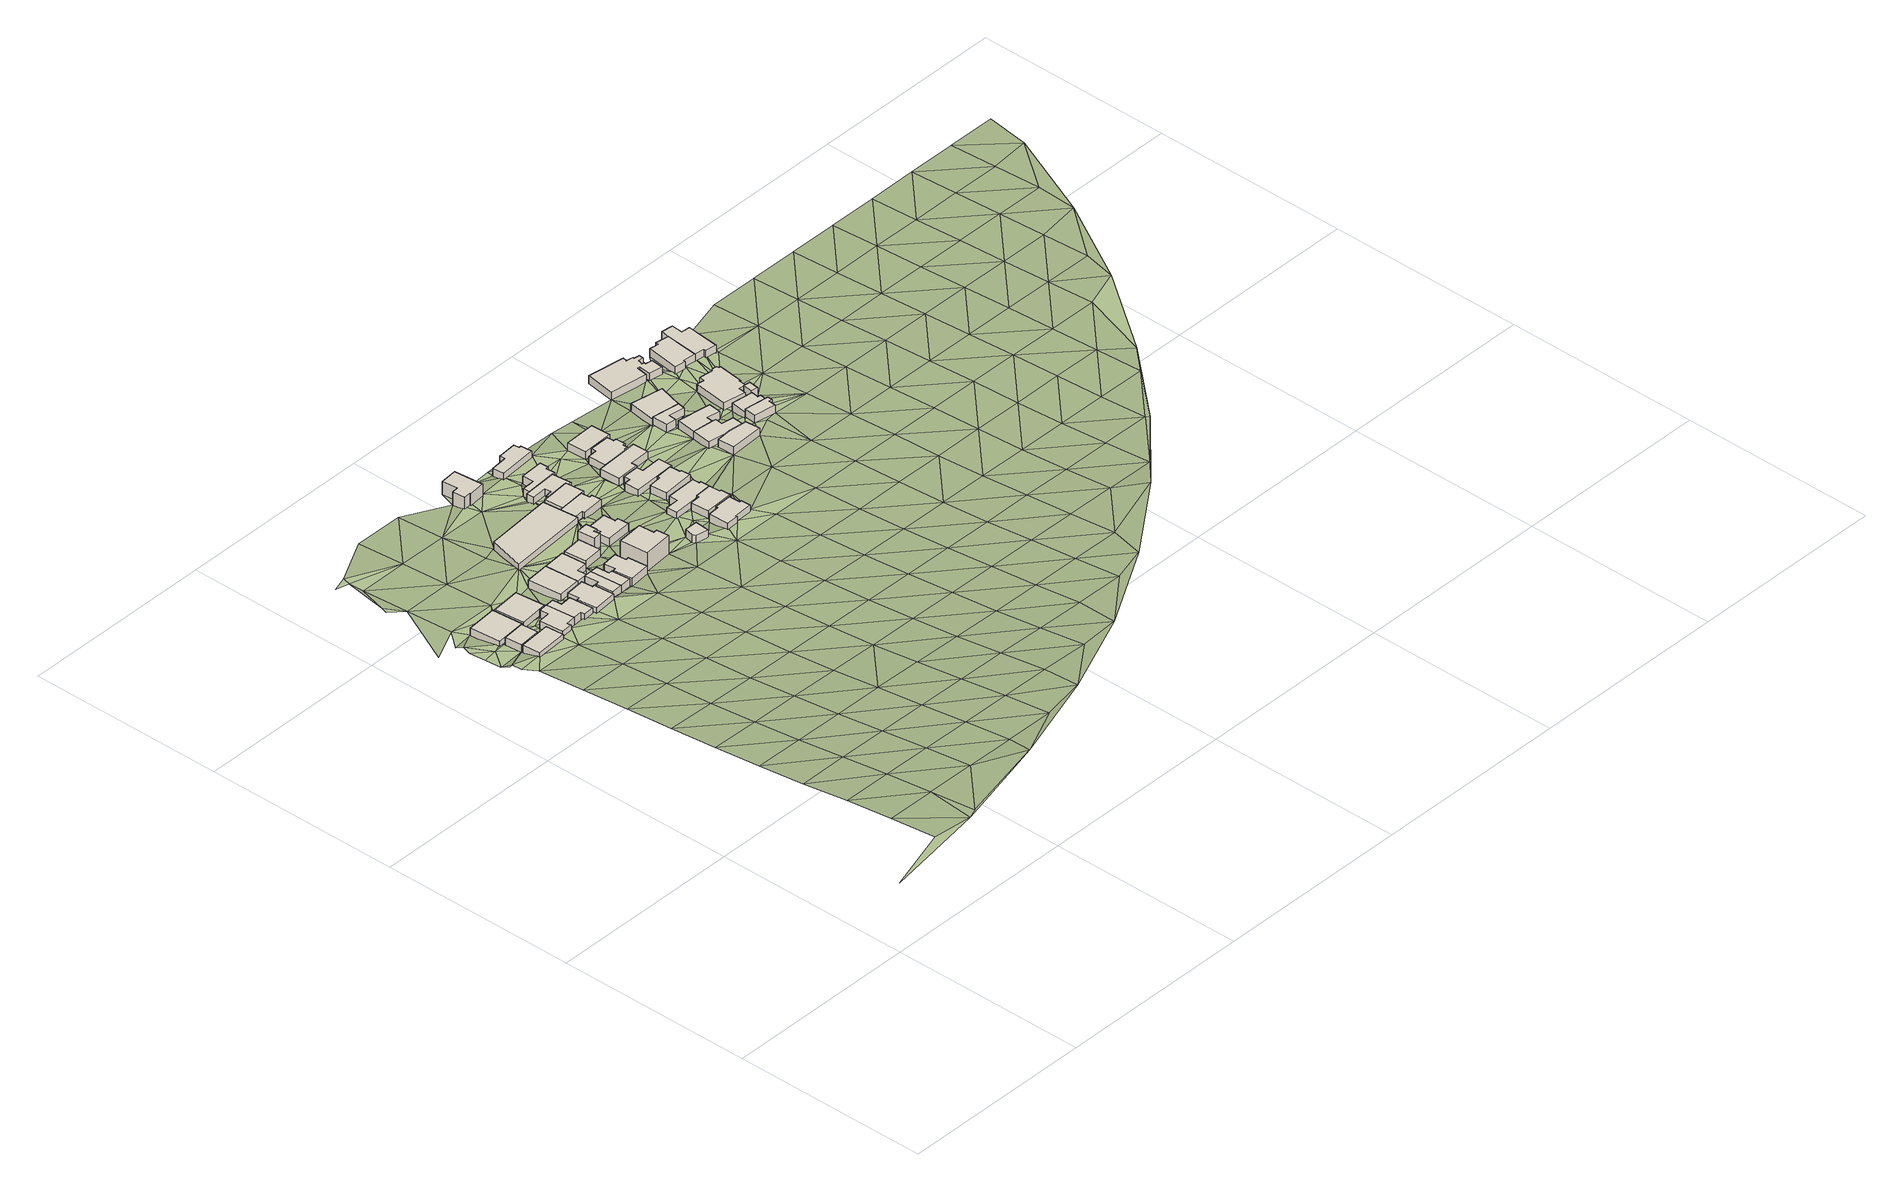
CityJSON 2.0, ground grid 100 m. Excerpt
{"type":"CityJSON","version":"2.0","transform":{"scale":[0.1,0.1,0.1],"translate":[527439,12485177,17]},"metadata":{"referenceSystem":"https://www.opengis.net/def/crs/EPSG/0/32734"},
"CityObjects":{
"building1":{"type":"Building","attributes":{"address":"1 Coventry Street Woodstock Cape Town","building":"house","building:levels":1,"building_height":4.1,"plus_code":"4FRW3C9V+MR9","ground_height":24.68,"roof_height":28.78},"geometry":[{"type":"Solid","lod":"1","boundaries":[[[[0,1,2,3]],[[1,4,5,2]],[[4,6,7,5]],[[6,0,3,7]],[[3,2,5,7]],[[6,4,1,0]]]]}]},
"building2":{"type":"Building","attributes":{"address":"3 Coventry Street Woodstock Cape Town","building":"house","building:levels":1,"building_height":4.1,"plus_code":"4FRW3C9V+JVJ","ground_height":24.68,"roof_height":28.78},"geometry":[{"type":"Solid","lod":"1","boundaries":[[[[8,9,10,11]],[[9,12,13,10]],[[12,14,15,13]],[[14,8,11,15]],[[11,10,13,15]],[[14,12,9,8]]]]}]},
"building3":{"type":"Building","attributes":{"address":"13 Salmon Street Woodstock Cape Town","building":"house","building:levels":1,"building_height":4.1,"plus_code":"4FRW3C9V+PR8","ground_height":22.81,"roof_height":26.91},"geometry":[{"type":"Solid","lod":"1","boundaries":[[[[16,17,18,19]],[[17,20,21,18]],[[20,22,23,21]],[[22,16,19,23]],[[19,18,21,23]],[[22,20,17,16]]]]}]},
"building4":{"type":"Building","attributes":{"address":"18 Warwick Street Woodstock Cape Town","building":"house","building:levels":1,"building_height":4.1,"plus_code":"4FRW3C9V+MW3","ground_height":24.68,"roof_height":28.78},"geometry":[{"type":"Solid","lod":"1","boundaries":[[[[24,25,26,27]],[[25,28,29,26]],[[28,30,31,29]],[[30,32,33,31]],[[32,34,35,33]],[[34,36,37,35]],[[36,38,39,37]],[[38,24,27,39]],[[27,26,29,31,33,35,37,39]],[[38,36,34,32,30,28,25,24]]]]}]},
"building5":{"type":"Building","attributes":{"address":"11 Salmon Street Woodstock Cape Town","building":"house","building:levels":1,"building_height":4.1,"plus_code":"4FRW3C9V+PW6","ground_height":22.81,"roof_height":26.91},"geometry":[{"type":"Solid","lod":"1","boundaries":[[[[40,41,42,43]],[[41,44,45,42]],[[44,46,47,45]],[[46,40,43,47]],[[43,42,45,47]],[[46,44,41,40]]]]}]},
"building6":{"type":"Building","attributes":{"address":"16 Warwick Street Woodstock Cape Town","building":"house","building:levels":1,"building_height":4.1,"plus_code":"4FRW3C9V+MX2","ground_height":24.51,"roof_height":28.61},"geometry":[{"type":"Solid","lod":"1","boundaries":[[[[48,49,50,51]],[[49,52,53,50]],[[52,54,55,53]],[[54,56,57,55]],[[56,58,59,57]],[[58,60,61,59]],[[60,62,63,61]],[[62,48,51,63]],[[51,50,53,55,57,59,61,63]],[[62,60,58,56,54,52,49,48]]]]}]},
"building7":{"type":"Building","attributes":{"address":"12 Warwick Street Woodstock Cape Town","building":"house","building:levels":1,"building_height":4.1,"plus_code":"4FRW3C9W+J2V","ground_height":24.51,"roof_height":28.61},"geometry":[{"type":"Solid","lod":"1","boundaries":[[[[64,65,66,67]],[[65,68,69,66]],[[68,70,71,69]],[[70,72,73,71]],[[72,74,75,73]],[[74,76,77,75]],[[76,78,79,77]],[[78,64,67,79]],[[67,66,69,71,73,75,77,79]],[[78,76,74,72,70,68,65,64]]]]}]},
"building8":{"type":"Building","attributes":{"address":"5 Salmon Street Woodstock Cape Town","building":"house","building:levels":1,"building_height":4.1,"plus_code":"4FRW3C9W+P2C","ground_height":22.71,"roof_height":26.81},"geometry":[{"type":"Solid","lod":"1","boundaries":[[[[80,81,82,83]],[[81,84,85,82]],[[84,86,87,85]],[[86,80,83,87]],[[83,82,85,87]],[[86,84,81,80]]]]}]},
"building9":{"type":"Building","attributes":{"address":"10 Warwick Street Woodstock Cape Town","building":"house","building:levels":1,"building_height":4.1,"plus_code":"4FRW3C9W+J3R","ground_height":24.4,"roof_height":28.5},"geometry":[{"type":"Solid","lod":"1","boundaries":[[[[88,89,90,91]],[[89,92,93,90]],[[92,94,95,93]],[[94,96,97,95]],[[96,98,99,97]],[[98,88,91,99]],[[91,90,93,95,97,99]],[[98,96,94,92,89,88]]]]}]},
"building10":{"type":"Building","attributes":{"address":"3 Salmon Street Woodstock Cape Town","building":"house","building:levels":1,"building_height":4.1,"plus_code":"4FRW3C9W+P3J","ground_height":22.5,"roof_height":26.6},"geometry":[{"type":"Solid","lod":"1","boundaries":[[[[100,101,102,103]],[[101,104,105,102]],[[104,106,107,105]],[[106,108,109,107]],[[108,110,111,109]],[[110,100,103,111]],[[103,102,105,107,109,111]],[[110,108,106,104,101,100]]]]}]},
"building11":{"type":"Building","attributes":{"address":"8 Warwick Street Woodstock Cape Town","building":"house","building:levels":1,"building_height":4.1,"plus_code":"4FRW3C9W+M34","ground_height":24.4,"roof_height":28.5},"geometry":[{"type":"Solid","lod":"1","boundaries":[[[[88,98,99,91]],[[98,112,113,99]],[[112,114,115,113]],[[114,116,117,115]],[[116,118,119,117]],[[118,88,91,119]],[[91,99,113,115,117,119]],[[118,116,114,112,98,88]]]]}]},
"building12":{"type":"Building","attributes":{"address":"4 Warwick Street Woodstock Cape Town","building":"house","building:levels":1,"building_height":4.1,"plus_code":"4FRW3C9W+J4V","ground_height":24.4,"roof_height":28.5},"geometry":[{"type":"Solid","lod":"1","boundaries":[[[[120,121,122,123]],[[121,124,125,122]],[[124,126,127,125]],[[126,128,129,127]],[[128,130,131,129]],[[130,132,133,131]],[[132,134,135,133]],[[134,120,123,135]],[[123,122,125,127,129,131,133,135]],[[134,132,130,128,126,124,121,120]]]]}]},
"building13":{"type":"Building","attributes":{"address":"1B Salmon Street Woodstock Cape Town","building":"house","building:levels":1,"building_height":4.1,"plus_code":"4FRW3C9W+P4V","ground_height":22.5,"roof_height":26.6},"geometry":[{"type":"Solid","lod":"1","boundaries":[[[[136,137,138,139]],[[137,140,141,138]],[[140,142,143,141]],[[142,136,139,143]],[[139,138,141,143]],[[142,140,137,136]]]]}]},
"building14":{"type":"Building","attributes":{"building":"yes","building:levels":1,"building_height":4.1,"plus_code":"4FRW3C9W+R4C","ground_height":20.56,"roof_height":24.66},"geometry":[{"type":"Solid","lod":"1","boundaries":[[[[144,145,146,147]],[[145,148,149,146]],[[148,150,151,149]],[[150,152,153,151]],[[152,154,155,153]],[[154,144,147,155]],[[147,146,149,151,153,155]],[[154,152,150,148,145,144]]]]}]},
"building15":{"type":"Building","attributes":{"building":"yes","building:levels":2,"building_height":6.9,"plus_code":"4FRW3C9W+Q52","ground_height":22.42,"roof_height":29.32},"geometry":[{"type":"Solid","lod":"1","boundaries":[[[[156,157,158,159]],[[157,160,161,158]],[[160,162,163,161]],[[162,164,165,163]],[[164,166,167,165]],[[166,156,159,167]],[[159,158,161,163,165,167]],[[166,164,162,160,157,156]]]]}]},
"building16":{"type":"Building","attributes":{"building":"yes","building:levels":3,"building_height":9.7,"plus_code":"4FRW3C9W+M5G","ground_height":24.31,"roof_height":34.01},"geometry":[{"type":"Solid","lod":"1","boundaries":[[[[168,169,170,171]],[[169,172,173,170]],[[172,174,175,173]],[[174,176,177,175]],[[176,178,179,177]],[[178,168,171,179]],[[171,170,173,175,177,179]],[[178,176,174,172,169,168]]]]}]},
"building17":{"type":"Building","attributes":{"address":"22 Queens Road Woodstock Cape Town","building":"house","building:levels":1,"building_height":4.1,"plus_code":"4FRW3C9W+Q62","ground_height":22.42,"roof_height":26.52},"geometry":[{"type":"Solid","lod":"1","boundaries":[[[[180,181,182,183]],[[181,184,185,182]],[[184,186,187,185]],[[186,188,189,187]],[[188,190,191,189]],[[190,192,193,191]],[[192,194,195,193]],[[194,180,183,195]],[[183,182,185,187,189,191,193,195]],[[194,192,190,188,186,184,181,180]]]]}]},
"building18":{"type":"Building","attributes":{"building":"kindergarten","building:levels":2,"building_height":6.9,"plus_code":"4FRW3CCW+244","ground_height":17.19,"roof_height":24.09},"geometry":[{"type":"Solid","lod":"1","boundaries":[[[[196,197,198,199]],[[197,200,201,198]],[[200,202,203,201]],[[202,204,205,203]],[[204,206,207,205]],[[206,208,209,207]],[[208,210,211,209]],[[210,196,199,211]],[[199,198,201,203,205,207,209,211]],[[210,208,206,204,202,200,197,196]]]]}]},
"building19":{"type":"Building","attributes":{"address":"20 Queens Road Woodstock Cape Town","building":"house","building:levels":1,"building_height":4.1,"plus_code":"4FRW3C9W+R68","ground_height":20.56,"roof_height":24.66},"geometry":[{"type":"Solid","lod":"1","boundaries":[[[[212,213,214,215]],[[213,145,146,214]],[[145,144,147,146]],[[144,216,217,147]],[[216,218,219,217]],[[218,220,221,219]],[[220,222,223,221]],[[222,224,225,223]],[[224,212,215,225]],[[215,214,146,147,217,219,221,223,225]],[[224,222,220,218,216,144,145,213,212]]]]}]},
"building20":{"type":"Building","attributes":{"building":"yes","building:levels":1,"building_height":4.1,"plus_code":"4FRW3C9W+J7X","ground_height":24.24,"roof_height":28.34},"geometry":[{"type":"Solid","lod":"1","boundaries":[[[[226,227,228,229]],[[227,230,231,228]],[[230,232,233,231]],[[232,234,235,233]],[[234,226,229,235]],[[229,228,231,233,235]],[[234,232,230,227,226]]]]}]},
"building21":{"type":"Building","attributes":{"address":"18 Queens Road Woodstock Cape Town","building":"house","building:levels":1,"building_height":4.1,"plus_code":"4FRW3C9W+V64","ground_height":20.56,"roof_height":24.66},"geometry":[{"type":"Solid","lod":"1","boundaries":[[[[236,237,238,239]],[[237,240,241,238]],[[240,213,214,241]],[[213,212,215,214]],[[212,242,243,215]],[[242,236,239,243]],[[239,238,241,214,215,243]],[[242,212,213,240,237,236]]]]}]},
"building22":{"type":"Building","attributes":{"address":"16 Queens Road Woodstock Cape Town","building":"house","building:levels":1,"building_height":4.1,"plus_code":"4FRW3C9W+V6Q","ground_height":18.84,"roof_height":22.94},"geometry":[{"type":"Solid","lod":"1","boundaries":[[[[244,245,246,247]],[[245,248,249,246]],[[248,250,251,249]],[[250,252,253,251]],[[252,254,255,253]],[[254,256,257,255]],[[256,258,259,257]],[[258,260,261,259]],[[260,262,263,261]],[[262,244,247,263]],[[247,246,249,251,253,255,257,259,261,263]],[[262,260,258,256,254,252,250,248,245,244]]]]}]},
"building23":{"type":"Building","attributes":{"address":"14 Queens Road Woodstock Cape Town","building":"house","building:levels":1,"building_height":4.1,"plus_code":"4FRW3C9W+W7C","ground_height":18.77,"roof_height":22.87},"geometry":[{"type":"Solid","lod":"1","boundaries":[[[[264,265,266,267]],[[265,268,269,266]],[[268,270,271,269]],[[270,272,273,271]],[[272,274,275,273]],[[274,276,277,275]],[[276,278,279,277]],[[278,280,281,279]],[[280,264,267,281]],[[267,266,269,271,273,275,277,279,281]],[[280,278,276,274,272,270,268,265,264]]]]}]},
"building24":{"type":"Building","attributes":{"address":"32 Walmer Road Woodstock Cape Town","building":"house","building:levels":1,"building_height":4.1,"plus_code":"4FRW3C9W+J9G","ground_height":24.24,"roof_height":28.34},"geometry":[{"type":"Solid","lod":"1","boundaries":[[[[282,283,284,285]],[[283,286,287,284]],[[286,288,289,287]],[[288,290,291,289]],[[290,292,293,291]],[[292,294,295,293]],[[294,296,297,295]],[[296,298,299,297]],[[298,300,301,299]],[[300,282,285,301]],[[285,284,287,289,291,293,295,297,299,301]],[[300,298,296,294,292,290,288,286,283,282]]]]}]},
"building25":{"type":"Building","attributes":{"building":"kindergarten","building:levels":1,"building_height":4.1,"plus_code":"4FRW3C9W+X7M","ground_height":17.11,"roof_height":21.21},"geometry":[{"type":"Solid","lod":"1","boundaries":[[[[302,303,304,305]],[[303,306,307,304]],[[306,308,309,307]],[[308,310,311,309]],[[310,312,313,311]],[[312,314,315,313]],[[314,316,317,315]],[[316,318,319,317]],[[318,302,305,319]],[[305,304,307,309,311,313,315,317,319]],[[318,316,314,312,310,308,306,303,302]]]]}]},
"building26":{"type":"Building","attributes":{"address":"28 Walmer Road Woodstock Cape Town","building":"house","building:levels":1,"building_height":4.1,"plus_code":"4FRW3C9W+P93","ground_height":22.31,"roof_height":26.41},"geometry":[{"type":"Solid","lod":"1","boundaries":[[[[320,321,322,323]],[[321,324,325,322]],[[324,326,327,325]],[[326,328,329,327]],[[328,330,331,329]],[[330,332,333,331]],[[332,334,335,333]],[[334,336,337,335]],[[336,338,339,337]],[[338,320,323,339]],[[323,322,325,327,329,331,333,335,337,339]],[[338,336,334,332,330,328,326,324,321,320]]]]}]},
"building27":{"type":"Building","attributes":{"address":"30 Walmer Road Woodstock Cape Town","building":"house","building:levels":1,"building_height":4.1,"plus_code":"4FRW3C9W+M98","ground_height":24.24,"roof_height":28.34},"geometry":[{"type":"Solid","lod":"1","boundaries":[[[[340,341,342,343]],[[341,344,345,342]],[[344,346,347,345]],[[346,348,349,347]],[[348,350,351,349]],[[350,352,353,351]],[[352,354,355,353]],[[354,340,343,355]],[[343,342,345,347,349,351,353,355]],[[354,352,350,348,346,344,341,340]]]]}]},
"building28":{"type":"Building","attributes":{"address":"26 Walmer Road Woodstock Cape Town","building":"house","building:levels":1,"building_height":4.1,"plus_code":"4FRW3C9W+P9W","ground_height":22.31,"roof_height":26.41},"geometry":[{"type":"Solid","lod":"1","boundaries":[[[[356,357,358,359]],[[357,360,361,358]],[[360,362,363,361]],[[362,364,365,363]],[[364,366,367,365]],[[366,368,369,367]],[[368,370,371,369]],[[370,356,359,371]],[[359,358,361,363,365,367,369,371]],[[370,368,366,364,362,360,357,356]]]]}]},
"building29":{"type":"Building","attributes":{"address":"24 Walmer Road Woodstock Cape Town","building":"house","building:levels":1,"building_height":4.1,"plus_code":"4FRW3C9W+Q9W","ground_height":20.39,"roof_height":24.49},"geometry":[{"type":"Solid","lod":"1","boundaries":[[[[372,373,374,375]],[[373,376,377,374]],[[376,378,379,377]],[[378,380,381,379]],[[380,382,383,381]],[[382,384,385,383]],[[384,386,387,385]],[[386,372,375,387]],[[375,374,377,379,381,383,385,387]],[[386,384,382,380,378,376,373,372]]]]}]},
"building30":{"type":"Building","attributes":{"address":"22 Walmer Road Woodstock Cape Town","building":"house","building:levels":1,"building_height":4.1,"plus_code":"4FRW3C9W+R9W","ground_height":20.39,"roof_height":24.49},"geometry":[{"type":"Solid","lod":"1","boundaries":[[[[388,389,390,391]],[[389,392,393,390]],[[392,394,395,393]],[[394,396,397,395]],[[396,398,399,397]],[[398,388,391,399]],[[391,390,393,395,397,399]],[[398,396,394,392,389,388]]]]}]},
"building31":{"type":"Building","attributes":{"address":"20 Walmer Road Woodstock Cape Town","building":"house","building:levels":1,"building_height":4.1,"plus_code":"4FRW3C9W+V9Q","ground_height":18.77,"roof_height":22.87},"geometry":[{"type":"Solid","lod":"1","boundaries":[[[[400,401,402,403]],[[401,404,405,402]],[[404,406,407,405]],[[406,408,409,407]],[[408,410,411,409]],[[410,412,413,411]],[[412,414,415,413]],[[414,416,417,415]],[[416,418,419,417]],[[418,420,421,419]],[[420,422,423,421]],[[422,400,403,423]],[[403,402,405,407,409,411,413,415,417,419,421,423]],[[422,420,418,416,414,412,410,408,406,404,401,400]]]]}]},
"building32":{"type":"Building","attributes":{"address":"18 Walmer Road Woodstock Cape Town","building":"house","building:levels":1,"building_height":4.1,"plus_code":"4FRW3C9W+W9H","ground_height":18.77,"roof_height":22.87},"geometry":[{"type":"Solid","lod":"1","boundaries":[[[[424,425,426,427]],[[425,428,429,426]],[[428,430,431,429]],[[430,424,427,431]],[[427,426,429,431]],[[430,428,425,424]]]]}]},
"building33":{"type":"Building","attributes":{"address":"Walmer Road Woodstock 7915 Cape Town","building":"house","building:levels":1,"building_height":4.1,"plus_code":"4FRW3C9W+PHV","ground_height":22.31,"roof_height":26.41},"geometry":[{"type":"Solid","lod":"1","boundaries":[[[[432,433,434,435]],[[433,436,437,434]],[[436,438,439,437]],[[438,440,441,439]],[[440,432,435,441]],[[435,434,437,439,441]],[[440,438,436,433,432]]]]}]},
"building34":{"type":"Building","attributes":{"address":"19 Walmer Road Woodstock 7915 Cape Town","building":"semidetached_house","building:levels":1,"building_height":4.1,"plus_code":"4FRW3C9W+QHM","ground_height":20.43,"roof_height":24.53},"geometry":[{"type":"Solid","lod":"1","boundaries":[[[[442,443,444,445]],[[443,446,447,444]],[[446,448,449,447]],[[448,450,451,449]],[[450,452,453,451]],[[452,454,455,453]],[[454,442,445,455]],[[445,444,447,449,451,453,455]],[[454,452,450,448,446,443,442]]]]}]},
"building35":{"type":"Building","attributes":{"address":"15 Walmer Road Woodstock 7915 Cape Town","building":"garage","building:levels":1,"building_height":4.1,"plus_code":"4FRW3C9W+VGH","ground_height":20.43,"roof_height":24.53},"geometry":[{"type":"Solid","lod":"1","boundaries":[[[[456,457,458,459]],[[457,460,461,458]],[[460,462,463,461]],[[462,464,465,463]],[[464,466,467,465]],[[466,456,459,467]],[[459,458,461,463,465,467]],[[466,464,462,460,457,456]]]]}]},
"building36":{"type":"Building","attributes":{"address":"17 Walmer Road Woodstock 7915 Cape Town","building":"semidetached_house","building:levels":1,"building_height":4.1,"plus_code":"4FRW3C9W+RHF","ground_height":20.43,"roof_height":24.53},"geometry":[{"type":"Solid","lod":"1","boundaries":[[[[442,454,455,445]],[[454,468,469,455]],[[468,470,471,469]],[[470,472,473,471]],[[472,474,475,473]],[[474,442,445,475]],[[445,455,469,471,473,475]],[[474,472,470,468,454,442]]]]}]},
"building37":{"type":"Building","attributes":{"address":"15 Walmer Road Woodstock 7915 Cape Town","building":"yes","building:levels":1,"building_height":4.1,"plus_code":"4FRW3C9W+WH2","ground_height":18.93,"roof_height":23.03},"geometry":[{"type":"Solid","lod":"1","boundaries":[[[[476,477,478,479]],[[477,480,481,478]],[[480,482,483,481]],[[482,484,485,483]],[[484,476,479,485]],[[479,478,481,483,485]],[[484,482,480,477,476]]]]}]},
"building38":{"type":"Building","attributes":{"address":"2 Tech Road Woodstock 7915 Cape Town","building":"semidetached_house","building:levels":1,"building_height":4.1,"plus_code":"4FRW3C9W+QMC","ground_height":22.35,"roof_height":26.45},"geometry":[{"type":"Solid","lod":"1","boundaries":[[[[486,487,488,489]],[[487,490,491,488]],[[490,492,493,491]],[[492,494,495,493]],[[494,496,497,495]],[[496,486,489,497]],[[489,488,491,493,495,497]],[[496,494,492,490,487,486]]]]}]},
"building39":{"type":"Building","attributes":{"address":"13 Walmer Road 7915 Woodstock, Cape Town","building":"semidetached_house","building:levels":1,"building_height":4.1,"plus_code":"4FRW3C9W+XHW","ground_height":17.46,"roof_height":21.56},"geometry":[{"type":"Solid","lod":"1","boundaries":[[[[498,499,500,501]],[[499,502,503,500]],[[502,504,505,503]],[[504,506,507,505]],[[506,508,509,507]],[[508,510,511,509]],[[510,512,513,511]],[[512,514,515,513]],[[514,516,517,515]],[[516,518,519,517]],[[518,520,521,519]],[[520,522,523,521]],[[522,524,525,523]],[[524,526,527,525]],[[526,528,529,527]],[[528,530,531,529]],[[530,532,533,531]],[[532,498,501,533]],[[501,500,503,505,507,509,511,513,515,517,519,521,523,525,527,529,531,533]],[[532,530,528,526,524,522,520,518,516,514,512,510,508,506,504,502,499,498]]]]}]},
"building40":{"type":"Building","attributes":{"address":"4 Tech Road Woodstock 7915 Cape Town","building":"semidetached_house","building:levels":1,"building_height":4.1,"plus_code":"4FRW3C9W+RM2","ground_height":20.45,"roof_height":24.55},"geometry":[{"type":"Solid","lod":"1","boundaries":[[[[534,535,536,537]],[[535,538,539,536]],[[538,540,541,539]],[[540,542,543,541]],[[542,544,545,543]],[[544,534,537,545]],[[537,536,539,541,543,545]],[[544,542,540,538,535,534]]]]}]},
"building41":{"type":"Building","attributes":{"address":"4 Barton Street Woodstock 7915 Cape Town","building":"house","building:levels":1,"building_height":4.1,"plus_code":"4FRW3C9W+VM8","ground_height":18.93,"roof_height":23.03},"geometry":[{"type":"Solid","lod":"1","boundaries":[[[[546,547,548,549]],[[547,550,551,548]],[[550,552,553,551]],[[552,554,555,553]],[[554,556,557,555]],[[556,558,559,557]],[[558,560,561,559]],[[560,562,563,561]],[[562,564,565,563]],[[564,566,567,565]],[[566,568,569,567]],[[568,570,571,569]],[[570,572,573,571]],[[572,546,549,573]],[[549,548,551,553,555,557,559,561,563,565,567,569,571,573]],[[572,570,568,566,564,562,560,558,556,554,552,550,547,546]]]]}]},
"building42":{"type":"Building","attributes":{"address":"Barton Street Woodstock 7915 Cape Town","building":"shed","building:levels":1,"building_height":4.1,"plus_code":"4FRW3C9W+RM9","ground_height":20.43,"roof_height":24.53},"geometry":[{"type":"Solid","lod":"1","boundaries":[[[[574,575,576,577]],[[575,578,579,576]],[[578,580,581,579]],[[580,574,577,581]],[[577,576,579,581]],[[580,578,575,574]]]]}]},
"building43":{"type":"Building","attributes":{"address":"Barton Street 7915 Cape Town","building":"house","building:levels":1,"building_height":4.1,"plus_code":"4FRW3C9W+XMH","ground_height":17.47,"roof_height":21.57},"geometry":[{"type":"Solid","lod":"1","boundaries":[[[[582,583,584,585]],[[583,586,587,584]],[[586,588,589,587]],[[588,590,591,589]],[[590,592,593,591]],[[592,594,595,593]],[[594,596,597,595]],[[596,582,585,597]],[[585,584,587,589,591,593,595,597]],[[596,594,592,590,588,586,583,582]]]]}]},
"building44":{"type":"Building","attributes":{"address":"3 Barton Street 7915 Cape Town","building":"semidetached_house","building:levels":1,"building_height":4.1,"plus_code":"4FRW3C9W+XPH","ground_height":17.47,"roof_height":21.57},"geometry":[{"type":"Solid","lod":"1","boundaries":[[[[582,596,597,585]],[[596,598,599,597]],[[598,600,601,599]],[[600,602,603,601]],[[602,604,605,603]],[[604,606,607,605]],[[606,608,609,607]],[[608,610,611,609]],[[610,582,585,611]],[[585,597,599,601,603,605,607,609,611]],[[610,608,606,604,602,600,598,596,582]]]]}]},
"terrain1":{"type":"TINRelief","geometry":[{"type":"CompositeSurface","lod":"1","boundaries":[[[612,613,614]],[[615,612,614]],[[616,615,617]],[[617,615,614]],[[614,618,617]],[[616,619,620]],[[616,617,619]],[[621,620,622]],[[620,619,622]],[[617,618,623]],[[614,624,618]],[[621,625,626]],[[619,617,623]],[[621,622,625]],[[627,626,628]],[[619,629,622]],[[628,626,625]],[[624,623,618]],[[629,619,623]],[[630,627,631]],[[625,622,632]],[[631,627,628]],[[622,629,632]],[[630,633,634]],[[635,636,637]],[[628,625,638]],[[630,631,633]],[[623,639,629]],[[638,625,632]],[[640,635,641]],[[637,642,643]],[[643,642,644]],[[641,645,640]],[[635,637,646]],[[644,634,647]],[[624,639,623]],[[645,641,648]],[[631,628,649]],[[646,641,635]],[[634,633,647]],[[650,637,643]],[[646,637,650]],[[648,641,651]],[[632,629,652]],[[653,648,654]],[[638,649,628]],[[655,656,657]],[[654,648,651]],[[641,646,658]],[[651,641,658]],[[639,652,629]],[[659,643,644]],[[657,653,654]],[[633,631,660]],[[659,644,647]],[[638,632,661]],[[646,650,4]],[[649,660,631]],[[651,658,6]],[[652,661,632]],[[662,663,655]],[[664,647,633]],[[665,643,659]],[[639,624,666]],[[22,657,654]],[[12,4,650]],[[6,667,651]],[[668,649,638]],[[655,669,662]],[[660,664,633]],[[655,657,670]],[[652,639,666]],[[638,661,668]],[[6,4,32]],[[669,671,662]],[[672,659,647]],[[667,6,673]],[[4,12,32]],[[665,674,12]],[[665,659,675]],[[657,22,670]],[[6,676,673]],[[674,32,12]],[[6,32,676]],[[674,665,675]],[[44,667,673]],[[677,660,649]],[[678,671,679]],[[44,22,667]],[[664,672,647]],[[669,655,680]],[[661,652,681]],[[676,28,673]],[[32,30,676]],[[668,677,649]],[[22,44,670]],[[676,30,28]],[[659,682,675]],[[680,655,670]],[[681,652,666]],[[24,683,675]],[[624,684,666]],[[685,673,28]],[[660,686,664]],[[671,669,687]],[[672,682,659]],[[24,675,688]],[[670,44,41]],[[671,687,679]],[[668,661,689]],[[677,686,660]],[[685,28,25]],[[675,682,688]],[[24,688,52]],[[687,669,680]],[[681,689,661]],[[685,25,62]],[[690,672,664]],[[682,691,688]],[[688,691,692]],[[686,690,664]],[[58,62,60]],[[685,62,693]],[[666,684,681]],[[679,687,694]],[[677,668,695]],[[80,41,685]],[[689,696,668]],[[68,692,691]],[[693,62,58]],[[692,68,58]],[[680,670,697]],[[41,697,670]],[[80,685,693]],[[698,682,672]],[[58,68,65]],[[64,58,65]],[[64,693,58]],[[699,691,682]],[[686,677,695]],[[690,698,672]],[[668,696,695]],[[689,681,700]],[[693,64,78]],[[80,697,41]],[[687,680,701]],[[681,684,700]],[[699,682,702]],[[78,703,693]],[[704,690,686]],[[697,705,680]],[[698,702,682]],[[80,706,697]],[[74,699,707]],[[80,86,706]],[[74,78,76]],[[696,689,708]],[[709,74,707]],[[78,74,709]],[[699,98,707]],[[680,705,701]],[[686,695,704]],[[78,709,710]],[[711,703,78]],[[694,687,712]],[[710,711,78]],[[697,706,713]],[[708,689,700]],[[713,706,86]],[[699,702,98]],[[86,703,713]],[[711,714,703]],[[715,698,690]],[[88,714,711]],[[696,716,695]],[[712,687,701]],[[704,715,690]],[[705,697,717]],[[134,98,702]],[[98,134,112]],[[713,110,697]],[[118,714,88]],[[718,719,714]],[[716,696,708]],[[717,701,705]],[[718,714,118]],[[112,134,132]],[[116,114,118]],[[684,720,700]],[[132,114,112]],[[721,702,698]],[[136,697,110]],[[130,114,132]],[[128,118,114]],[[128,718,118]],[[134,702,120]],[[128,114,130]],[[722,704,695]],[[715,721,698]],[[136,723,697]],[[718,128,137]],[[110,718,137]],[[720,708,700]],[[110,137,136]],[[722,695,716]],[[128,126,137]],[[120,702,724]],[[725,715,704]],[[717,726,701]],[[137,126,140]],[[721,724,702]],[[121,120,727]],[[126,124,121]],[[723,136,142]],[[716,708,728]],[[723,729,697]],[[712,701,200]],[[121,730,126]],[[727,730,121]],[[722,725,704]],[[730,140,126]],[[724,727,120]],[[720,684,731]],[[720,728,708]],[[723,142,156]],[[142,140,157]],[[732,721,715]],[[194,140,730]],[[140,160,157]],[[157,156,142]],[[726,733,701]],[[200,701,733]],[[160,140,194]],[[734,722,716]],[[727,724,168]],[[725,732,715]],[[723,156,729]],[[717,148,726]],[[730,174,194]],[[160,164,162]],[[194,192,160]],[[734,716,728]],[[192,164,160]],[[164,192,188]],[[164,188,166]],[[166,729,156]],[[192,190,188]],[[735,725,722]],[[724,721,736]],[[737,733,726]],[[738,174,172]],[[169,738,172]],[[732,739,721]],[[188,729,166]],[[737,740,733]],[[728,720,731]],[[232,168,724]],[[180,194,174]],[[735,722,734]],[[197,196,200]],[[174,738,180]],[[741,737,726]],[[169,168,227]],[[738,169,227]],[[186,729,188]],[[721,739,736]],[[732,725,742]],[[148,743,726]],[[744,144,729]],[[168,232,230]],[[736,232,724]],[[227,168,230]],[[743,248,726]],[[726,745,741]],[[744,729,186]],[[145,213,148]],[[216,144,744]],[[734,728,746]],[[181,186,184]],[[745,726,248]],[[213,240,148]],[[742,725,735]],[[743,148,240]],[[728,731,746]],[[747,180,738]],[[738,227,747]],[[748,743,240]],[[181,220,186]],[[744,186,220]],[[210,741,749]],[[750,739,732]],[[748,240,237]],[[180,751,181]],[[248,245,745]],[[232,736,752]],[[753,743,748]],[[734,754,735]],[[741,745,755]],[[750,732,742]],[[756,749,741]],[[753,748,757]],[[741,755,756]],[[227,226,758]],[[754,734,746]],[[180,747,751]],[[752,736,759]],[[760,755,745]],[[758,747,227]],[[739,761,736]],[[762,220,181]],[[294,226,752]],[[222,212,224]],[[310,749,756]],[[222,242,212]],[[181,751,762]],[[759,294,752]],[[755,760,763]],[[764,749,310]],[[742,735,765]],[[755,763,756]],[[294,758,226]],[[761,739,750]],[[759,736,766]],[[767,236,242]],[[222,220,372]],[[765,735,754]],[[747,758,352]],[[354,758,294]],[[746,731,768]],[[274,756,763]],[[352,758,354]],[[242,222,769]],[[308,764,310]],[[770,220,762]],[[294,292,354]],[[771,766,736]],[[244,767,772]],[[769,767,242]],[[770,372,220]],[[762,751,328]],[[750,742,773]],[[774,328,751]],[[747,352,348]],[[736,761,771]],[[290,354,292]],[[764,308,306]],[[222,372,389]],[[747,348,775]],[[754,746,768]],[[776,772,272]],[[222,389,769]],[[762,328,370]],[[765,773,742]],[[388,772,767]],[[777,766,778]],[[756,274,779]],[[770,762,368]],[[352,350,348]],[[762,370,368]],[[340,354,290]],[[767,769,388]],[[766,771,778]],[[780,272,772]],[[750,781,761]],[[384,389,372]],[[364,770,368]],[[384,372,386]],[[274,272,780]],[[328,782,370]],[[288,340,290]],[[388,769,389]],[[346,775,348]],[[783,775,346]],[[784,765,754]],[[772,388,400]],[[750,773,781]],[[288,286,283]],[[366,364,368]],[[768,731,785]],[[274,780,779]],[[288,283,340]],[[400,780,772]],[[786,389,384]],[[346,787,783]],[[784,754,768]],[[283,778,788]],[[789,790,791]],[[346,344,341]],[[788,340,283]],[[770,364,792]],[[370,782,793]],[[771,761,794]],[[400,388,795]],[[346,341,787]],[[788,341,340]],[[384,382,786]],[[341,788,787]],[[796,773,765]],[[779,780,424]],[[781,794,761]],[[797,782,798]],[[786,382,380]],[[400,425,780]],[[778,771,799]],[[797,793,782]],[[800,795,388]],[[424,780,425]],[[801,790,779]],[[796,765,784]],[[792,364,802]],[[425,400,422]],[[786,380,803]],[[804,793,797]],[[802,805,806]],[[422,420,425]],[[793,804,806]],[[394,786,807]],[[424,801,779]],[[802,806,792]],[[808,788,778]],[[781,773,809]],[[792,806,804]],[[784,768,785]],[[794,799,771]],[[807,786,803]],[[800,810,795]],[[420,811,425]],[[797,787,433]],[[787,788,433]],[[809,773,796]],[[808,778,799]],[[812,810,813]],[[797,433,804]],[[813,810,800]],[[811,420,814]],[[424,815,801]],[[816,794,781]],[[800,807,817]],[[818,813,819]],[[819,813,800]],[[800,817,819]],[[804,820,792]],[[803,792,820]],[[821,814,822]],[[796,784,823]],[[821,811,814]],[[816,781,809]],[[785,823,784]],[[808,433,788]],[[807,803,442]],[[442,817,807]],[[811,824,815]],[[801,815,825]],[[799,794,826]],[[433,820,804]],[[817,456,819]],[[821,819,456]],[[815,824,825]],[[811,821,456]],[[827,809,796]],[[442,803,820]],[[826,794,816]],[[811,456,824]],[[796,823,827]],[[817,442,457]],[[457,456,817]],[[799,828,808]],[[433,432,820]],[[816,809,829]],[[799,826,828]],[[825,824,499]],[[820,432,440]],[[830,433,808]],[[484,824,456]],[[829,809,827]],[[457,442,474]],[[474,460,457]],[[499,824,484]],[[440,831,820]],[[832,823,785]],[[833,808,828]],[[830,808,833]],[[826,816,834]],[[464,460,474]],[[464,462,460]],[[829,835,816]],[[827,823,836]],[[440,837,831]],[[454,452,468]],[[484,838,499]],[[826,834,828]],[[464,474,472]],[[452,839,840]],[[816,835,834]],[[452,470,468]],[[836,829,827]],[[464,841,466]],[[837,830,490]],[[482,838,484]],[[452,840,470]],[[831,837,490]],[[841,464,472]],[[842,830,833]],[[831,487,840]],[[842,490,830]],[[487,831,490]],[[843,833,828]],[[499,838,844]],[[544,470,840]],[[832,836,823]],[[544,840,487]],[[470,845,472]],[[835,829,846]],[[843,828,834]],[[544,845,470]],[[844,838,482]],[[833,492,842]],[[550,841,472]],[[842,492,490]],[[482,841,550]],[[846,829,836]],[[845,550,472]],[[833,847,492]],[[845,544,848]],[[844,482,849]],[[847,833,843]],[[492,496,494]],[[849,482,850]],[[835,851,834]],[[550,850,482]],[[846,852,835]],[[544,542,848]],[[506,844,849]],[[844,506,504]],[[853,854,542]],[[547,546,550]],[[850,550,546]],[[575,848,542]],[[843,834,851]],[[850,855,849]],[[856,496,492]],[[578,542,854]],[[835,852,851]],[[574,848,575]],[[542,578,575]],[[857,848,574]],[[856,486,496]],[[518,516,520]],[[858,846,836]],[[858,836,832]],[[856,854,486]],[[856,492,847]],[[857,574,859]],[[850,860,855]],[[512,516,514]],[[520,516,522]],[[859,574,580]],[[522,516,512]],[[861,850,546]],[[860,512,855]],[[856,578,854]],[[862,859,580]],[[861,860,850]],[[859,862,863]],[[546,572,570]],[[861,546,570]],[[864,847,843]],[[860,588,512]],[[865,580,578]],[[846,866,852]],[[865,862,580]],[[843,851,864]],[[578,856,865]],[[564,568,566]],[[861,570,867]],[[867,570,568]],[[865,564,862]],[[846,858,866]],[[861,867,868]],[[564,869,568]],[[869,867,568]],[[870,856,847]],[[847,864,871]],[[872,564,865]],[[851,852,873]],[[872,869,564]],[[867,869,874]],[[852,866,875]],[[832,876,858]],[[856,870,865]],[[847,871,870]],[[869,872,877]],[[852,875,873]],[[864,851,878]],[[858,879,866]],[[871,864,878]],[[872,865,880]],[[878,851,873]],[[865,870,881]],[[866,879,875]],[[877,872,880]],[[880,604,877]],[[865,881,880]],[[876,879,858]],[[870,871,882]],[[878,883,871]],[[873,875,884]],[[875,879,885]],[[882,881,870]],[[871,883,882]],[[886,604,880]],[[875,885,884]],[[887,878,873]],[[878,887,883]],[[888,880,881]],[[887,873,884]],[[881,882,889]],[[879,876,890]],[[885,879,890]],[[881,889,888]],[[886,880,891]],[[882,883,892]],[[883,887,893]],[[894,884,885]],[[880,888,891]],[[889,882,892]],[[883,893,892]],[[884,894,887]],[[885,890,894]],[[890,876,895]],[[889,896,888]],[[897,893,887]],[[892,896,889]],[[897,887,894]],[[895,894,890]],[[898,891,888]],[[896,899,888]],[[900,892,893]],[[893,897,901]],[[898,888,899]],[[892,900,896]],[[893,901,900]],[[894,902,897]],[[895,902,894]],[[896,903,899]],[[896,900,904]],[[901,897,905]],[[896,904,903]],[[898,899,906]],[[897,902,905]],[[900,901,907]],[[906,899,903]],[[908,902,895]],[[907,904,900]],[[901,905,907]],[[903,904,909]],[[905,902,908]],[[909,904,907]],[[906,903,910]],[[903,909,911]],[[908,912,905]],[[913,907,905]],[[910,903,911]],[[905,912,913]],[[909,907,914]],[[914,911,909]],[[914,907,913]],[[908,915,912]],[[916,910,911]],[[911,914,917]],[[913,912,915]],[[916,911,917]],[[913,915,914]],[[917,914,918]],[[914,915,918]],[[917,919,916]],[[918,919,917]],[[920,916,919]],[[915,921,918]],[[919,918,921]],[[919,921,920]],[[920,921,922]]]}]}
},
"vertices":[
[410,2608,84],[417,2521,84],[417,2521,125],[410,2608,125],[531,2531,84],[531,2531,125],[524,2618,84],[524,2618,125],
[426,2426,84],[590,2440,84],[590,2440,125],[426,2426,125],[582,2531,84],[582,2531,125],[419,2518,84],[419,2518,125],
[379,2779,65],[392,2624,65],[392,2624,106],[379,2779,106],[547,2636,65],[547,2636,106],[534,2792,65],[534,2792,106],
[709,2485,84],[695,2631,84],[695,2631,125],[709,2485,125],[650,2627,84],[650,2627,125],[654,2583,84],[654,2583,125],[593,2578,84],[593,2578,125],[603,2455,84],[603,2455,125],[660,2459,84],[660,2459,125],[658,2479,84],[658,2479,125],
[707,2651,65],[692,2801,65],[692,2801,106],[707,2651,106],[543,2787,65],[543,2787,106],[558,2636,65],[558,2636,106],
[695,2631,82],[709,2485,82],[709,2485,123],[695,2631,123],[756,2489,82],[756,2489,123],[758,2468,82],[758,2468,123],[812,2473,82],[812,2473,123],[801,2593,82],[801,2593,123],[744,2588,82],[744,2588,123],[740,2636,82],[740,2636,123],
[820,2620,82],[826,2562,82],[826,2562,123],[820,2620,123],[814,2561,82],[814,2561,123],[824,2460,82],[824,2460,123],[944,2471,82],[944,2471,123],[935,2573,82],[935,2573,123],[924,2572,82],[924,2572,123],[918,2629,82],[918,2629,123],
[791,2820,64],[808,2651,64],[808,2651,106],[791,2820,106],[927,2661,64],[927,2661,106],[913,2831,64],[913,2831,106],
[998,2651,81],[957,2649,81],[957,2649,122],[998,2651,122],[964,2576,81],[964,2576,122],[946,2574,81],[946,2574,122],[954,2485,81],[954,2485,122],[1011,2488,81],[1011,2488,122],
[914,2833,62],[927,2661,62],[927,2661,103],[914,2833,103],[989,2665,62],[989,2665,103],[985,2712,62],[985,2712,103],[1041,2716,62],[1041,2716,103],[1031,2842,62],[1031,2842,103],
[1068,2493,81],[1068,2493,122],[1059,2587,81],[1059,2587,122],[1042,2586,81],[1042,2586,122],[1036,2651,81],[1036,2651,122],
[1185,2497,81],[1175,2596,81],[1175,2596,122],[1185,2497,122],[1160,2594,81],[1160,2594,122],[1154,2653,81],[1154,2653,122],[1074,2644,81],[1074,2644,122],[1080,2586,81],[1080,2586,122],[1067,2584,81],[1067,2584,122],[1078,2485,81],[1078,2485,122],
[1046,2843,62],[1055,2731,62],[1055,2731,103],[1046,2843,103],[1158,2740,62],[1158,2740,103],[1148,2852,62],[1148,2852,103],
[1278,2985,43],[1270,3067,43],[1270,3067,84],[1278,2985,84],[1261,3157,43],[1261,3157,84],[914,3127,43],[914,3127,84],[868,2942,43],[868,2942,84],[1279,2977,43],[1279,2977,84],
[1163,2872,62],[1172,2784,62],[1172,2784,131],[1163,2872,131],[1212,2788,62],[1212,2788,131],[1208,2821,62],[1208,2821,131],[1226,2822,62],[1226,2822,131],[1221,2877,62],[1221,2877,131],
[1350,2523,80],[1344,2586,80],[1344,2586,178],[1350,2523,178],[1325,2585,80],[1325,2585,178],[1319,2663,80],[1319,2663,178],[1186,2651,80],[1186,2651,178],[1198,2510,80],[1198,2510,178],
[1372,2771,62],[1368,2829,62],[1368,2829,103],[1372,2771,103],[1350,2827,62],[1350,2827,103],[1346,2888,62],[1346,2888,103],[1247,2881,62],[1247,2881,103],[1251,2822,62],[1251,2822,103],[1234,2821,62],[1234,2821,103],[1238,2762,62],[1238,2762,103],
[1089,3576,9],[1097,3498,9],[1097,3498,78],[1089,3576,78],[1064,3495,9],[1064,3495,78],[1070,3431,9],[1070,3431,78],[1105,3434,9],[1105,3434,78],[1106,3428,9],[1106,3428,78],[1189,3436,9],[1189,3436,78],[1176,3584,9],[1176,3584,78],
[1415,3079,43],[1286,3069,43],[1286,3069,84],[1415,3079,84],[1323,2990,43],[1323,2990,84],[1324,2977,43],[1324,2977,84],[1439,2986,43],[1439,2986,84],[1435,3036,43],[1435,3036,84],[1420,3035,43],[1420,3035,84],
[1552,2549,80],[1485,2549,80],[1485,2549,121],[1552,2549,121],[1475,2506,80],[1475,2506,121],[1484,2486,80],[1484,2486,121],[1546,2476,80],[1546,2476,121],
[1425,3175,43],[1322,3166,43],[1322,3166,84],[1425,3175,84],[1278,3163,43],[1278,3163,84],[1433,3081,43],[1433,3081,84],
[1449,3273,26],[1294,3264,26],[1294,3264,67],[1449,3273,67],[1273,3262,26],[1273,3262,67],[1275,3223,26],[1275,3223,67],[1351,3228,26],[1351,3228,67],[1354,3196,26],[1354,3196,67],[1320,3191,26],[1320,3191,67],[1322,3166,26],[1322,3166,67],[1425,3175,26],[1425,3175,67],[1459,3176,26],[1459,3176,67],
[1294,3264,25],[1449,3273,25],[1449,3273,66],[1294,3264,66],[1465,3274,25],[1465,3274,66],[1462,3321,25],[1462,3321,66],[1476,3321,25],[1476,3321,66],[1473,3365,25],[1473,3365,66],[1356,3359,25],[1356,3359,66],[1359,3301,25],[1359,3301,66],[1292,3298,25],[1292,3298,66],
[1794,2458,80],[1792,2508,80],[1792,2508,121],[1794,2458,121],[1782,2508,80],[1782,2508,121],[1779,2564,80],[1779,2564,121],[1689,2560,80],[1689,2560,121],[1690,2549,80],[1690,2549,121],[1631,2546,80],[1631,2546,121],[1636,2444,80],[1636,2444,121],[1698,2447,80],[1698,2447,121],[1698,2454,80],[1698,2454,121],
[1510,3547,8],[1435,3541,8],[1435,3541,49],[1510,3547,49],[1411,3539,8],[1411,3539,49],[1413,3511,8],[1413,3511,49],[1328,3504,8],[1328,3504,49],[1333,3446,8],[1333,3446,49],[1529,3462,8],[1529,3462,49],[1524,3519,8],[1524,3519,49],[1513,3518,8],[1513,3518,49],
[1799,2687,60],[1797,2742,60],[1797,2742,101],[1799,2687,101],[1787,2741,60],[1787,2741,101],[1785,2778,60],[1785,2778,101],[1631,2773,60],[1631,2773,101],[1632,2729,60],[1632,2729,101],[1565,2727,60],[1565,2727,101],[1567,2673,60],[1567,2673,101],[1702,2678,60],[1702,2678,101],[1701,2683,60],[1701,2683,101],
[1793,2572,80],[1791,2621,80],[1791,2621,121],[1793,2572,121],[1782,2621,80],[1782,2621,121],[1779,2677,80],[1779,2677,121],[1692,2672,80],[1692,2672,121],[1692,2659,80],[1692,2659,121],[1639,2656,80],[1639,2656,121],[1644,2564,80],[1644,2564,121],
[1803,2807,60],[1799,2856,60],[1799,2856,101],[1803,2807,101],[1791,2856,60],[1791,2856,101],[1787,2908,60],[1787,2908,101],[1699,2902,60],[1699,2902,101],[1700,2889,60],[1700,2889,101],[1634,2884,60],[1634,2884,101],[1641,2796,60],[1641,2796,101],
[1592,2990,41],[1595,2916,41],[1595,2916,82],[1592,2990,82],[1818,2925,41],[1818,2925,82],[1815,2997,41],[1815,2997,82],[1709,2993,41],[1709,2993,82],[1708,3026,41],[1708,3026,82],[1623,3023,41],[1623,3023,82],[1624,2991,41],[1624,2991,82],
[1597,3134,41],[1602,3030,41],[1602,3030,82],[1597,3134,82],[1718,3036,41],[1718,3036,82],[1716,3061,41],[1716,3061,82],[1823,3067,41],[1823,3067,82],[1819,3145,41],[1819,3145,82],
[1645,3243,25],[1648,3152,25],[1648,3152,66],[1645,3243,66],[1787,3157,25],[1787,3157,66],[1786,3165,25],[1786,3165,66],[1802,3165,25],[1802,3165,66],[1801,3187,25],[1801,3187,66],[1815,3188,25],[1815,3188,66],[1813,3239,25],[1813,3239,66],[1798,3238,25],[1798,3238,66],[1796,3273,25],[1796,3273,66],[1693,3271,25],[1693,3271,66],[1692,3245,25],[1692,3245,66],
[1656,3373,25],[1660,3273,25],[1660,3273,66],[1656,3373,66],[1818,3278,25],[1818,3278,66],[1814,3378,25],[1814,3378,66],
[2065,2884,60],[2069,2798,60],[2069,2798,101],[2065,2884,101],[2242,2807,60],[2242,2807,101],[2235,2880,60],[2235,2880,101],[2142,2889,60],[2142,2889,101],
[2055,3015,42],[2041,2917,42],[2041,2917,83],[2055,3015,83],[2233,2891,42],[2233,2891,83],[2238,2954,42],[2238,2954,83],[2176,2964,42],[2176,2964,83],[2180,3001,42],[2180,3001,83],[2161,3004,42],[2161,3004,83],
[2016,3211,42],[2014,3131,42],[2014,3131,83],[2016,3211,83],[2066,3126,42],[2066,3126,83],[2070,3166,42],[2070,3166,83],[2150,3154,42],[2150,3154,83],[2157,3192,42],[2157,3192,83],
[2165,3035,42],[2165,3035,83],[2233,3026,42],[2233,3026,83],[2240,3089,42],[2240,3089,83],[2067,3114,42],[2067,3114,83],
[2016,3211,27],[2157,3192,27],[2157,3192,68],[2016,3211,68],[2167,3191,27],[2167,3191,68],[2204,3328,27],[2204,3328,68],[2038,3356,27],[2038,3356,68],
[2425,2925,61],[2300,2941,61],[2300,2941,102],[2425,2925,102],[2293,2880,61],[2293,2880,102],[2403,2864,61],[2403,2864,102],[2408,2902,61],[2408,2902,102],[2424,2900,61],[2424,2900,102],
[2078,3631,12],[2054,3483,12],[2054,3483,53],[2078,3631,53],[2246,3455,12],[2246,3455,53],[2255,3512,12],[2255,3512,53],[2267,3511,12],[2267,3511,53],[2259,3451,12],[2259,3451,53],[2330,3439,12],[2330,3439,53],[2337,3504,12],[2337,3504,53],[2301,3508,12],[2301,3508,53],[2302,3518,12],[2302,3518,53],[2290,3519,12],[2290,3519,53],[2297,3545,12],[2297,3545,53],[2323,3541,12],[2323,3541,53],[2326,3566,12],[2326,3566,53],[2298,3571,12],[2298,3571,53],[2299,3578,12],[2299,3578,53],[2263,3583,12],[2263,3583,53],[2267,3605,12],[2267,3605,53],
[2300,2941,42],[2425,2925,42],[2425,2925,83],[2300,2941,83],[2433,2973,42],[2433,2973,83],[2417,2975,42],[2417,2975,83],[2423,3013,42],[2423,3013,83],[2311,3026,42],[2311,3026,83],
[2367,3261,27],[2363,3233,27],[2363,3233,68],[2367,3261,68],[2326,3239,27],[2326,3239,68],[2302,3064,27],[2302,3064,68],[2418,3048,27],[2418,3048,68],[2422,3085,27],[2422,3085,68],[2459,3081,27],[2459,3081,68],[2462,3120,27],[2462,3120,68],[2468,3119,27],[2468,3119,68],[2483,3246,27],[2483,3246,68],[2476,3247,27],[2476,3247,68],[2470,3259,27],[2470,3259,68],[2448,3262,27],[2448,3262,68],[2438,3253,27],[2438,3253,68],
[2436,3072,42],[2428,3021,42],[2428,3021,83],[2436,3072,83],[2463,3017,42],[2463,3017,83],[2470,3067,42],[2470,3067,83],
[2508,3565,12],[2439,3574,12],[2439,3574,53],[2508,3565,53],[2437,3560,12],[2437,3560,53],[2390,3566,12],[2390,3566,53],[2368,3399,12],[2368,3399,53],[2425,3393,12],[2425,3393,53],[2426,3405,12],[2426,3405,53],[2490,3397,12],[2490,3397,53],
[2540,3392,12],[2540,3392,53],[2538,3380,12],[2538,3380,53],[2596,3373,12],[2596,3373,53],[2614,3540,12],[2614,3540,53],[2569,3544,12],[2569,3544,53],[2574,3601,12],[2574,3601,53],[2513,3607,12],[2513,3607,53],
[342,105,374],[6,5,369],[540,84,375],[342,355,345],[342,605,312],[592,355,345],[592,105,375],[592,605,312],[342,855,275],[342,1105,243],[592,855,275],[842,355,343],[1063,215,373],[592,1105,240],[342,1355,215],[342,1605,188],[592,1355,209],[842,605,310],[342,1855,164],[592,1605,181],[842,855,273],[592,1855,159],[342,2105,140],[277,2511,90],[281,2465,114],[297,2466,114],[842,1105,237],[1092,355,341],[267,2592,90],[342,2605,90],[301,2416,114],[426,2426,114],[342,2355,114],[261,2675,90],[417,2521,90],[592,2105,135],[274,2721,90],[842,1355,204],[419,2518,90],[392,2624,90],[1092,605,307],[271,2766,68],[379,2779,68],[342,3105,48],[175,2774,68],[342,2855,68],[410,2608,90],[592,2355,109],[842,1605,175],[1092,855,271],[287,3197,48],[280,3167,48],[842,1855,153],[590,2440,109],[1342,355,340],[547,2636,84],[1092,1105,235],[342,3355,30],[592,2855,65],[341,3433,30],[842,2105,130],[558,2636,84],[603,2455,109],[660,2459,109],[592,2605,84],[1092,1355,199],[272,3449,30],[351,3474,30],[592,3105,50],[1342,605,305],[842,2355,105],[658,2479,109],[1572,397,337],[707,2651,84],[1092,1605,170],[592,3355,32],[758,2468,105],[1342,855,267],[1092,1855,149],[824,2460,105],[812,2473,105],[808,2651,82],[592,3605,12],[1342,1355,194],[1342,1105,230],[868,2942,64],[1092,2105,126],[944,2471,105],[1592,605,303],[842,3355,30],[1092,2355,103],[927,2661,82],[1342,1605,167],[842,3105,47],[842,2855,64],[954,2485,82],[1592,855,263],[946,2574,82],[964,2576,82],[957,2649,82],[842,3605,11],[914,2833,64],[989,2665,81],[1342,1855,145],[1592,1105,225],[914,3127,47],[1041,2716,81],[985,2712,81],[1842,605,293],[1342,2105,122],[1592,1355,192],[1092,2855,62],[1342,2355,101],[1592,1605,165],[1092,3355,27],[1198,2510,81],[1842,855,256],[1279,2977,62],[1186,2651,81],[2060,628,282],[1592,1855,140],[1070,3431,27],[1842,1105,219],[1842,1355,189],[1592,2355,99],[1106,3428,27],[1342,2605,80],[1592,2105,118],[1105,3434,27],[1189,3436,27],[1842,1605,161],[1275,3223,43],[1324,2977,62],[1292,3298,26],[2092,855,249],[1567,2673,80],[1320,3191,43],[1235,3529,8],[1842,1855,135],[1565,2727,80],[1546,2476,99],[1351,3228,43],[2092,1105,216],[1342,3355,26],[1333,3446,26],[1354,3196,43],[1592,2605,80],[1636,2444,99],[1359,3301,26],[1842,2105,115],[1592,2855,60],[1356,3359,26],[1333,3536,8],[2092,1355,186],[1698,2447,99],[1459,3176,43],[2342,855,247],[1592,3105,41],[1595,2916,60],[1842,2355,98],[1465,3274,26],[2092,1605,158],[1632,2729,80],[1702,2678,80],[1462,3321,26],[1698,2454,99],[1794,2458,98],[1529,3462,25],[1592,3355,25],[2092,1855,131],[1785,2778,61],[1701,2683,80],[2342,1105,214],[2523,906,244],[1718,3036,42],[1799,2687,80],[1842,2605,80],[1513,3518,9],[1524,3519,9],[1510,3547,9],[1818,2925,61],[1803,2807,61],[2092,2105,112],[1648,3152,41],[2342,1355,185],[1797,2742,61],[1787,2741,61],[2092,2355,97],[1819,3145,42],[1717,3516,9],[1787,2908,61],[1815,2997,42],[1842,2855,61],[1791,2856,61],[1799,2856,61],[1823,3067,42],[2092,2605,80],[2342,1605,156],[1787,3157,42],[1818,3278,26],[1786,3165,42],[1802,3165,42],[1796,3273,26],[1814,3378,26],[2342,1855,131],[1842,3105,42],[1801,3187,42],[1815,3188,42],[2041,2917,60],[1813,3239,26],[1798,3238,26],[2592,1105,212],[1842,3355,26],[1832,3504,11],[2342,2105,113],[2592,1355,183],[2342,2355,97],[2592,1605,156],[2242,2807,61],[2233,2891,61],[2957,1227,208],[2342,2605,80],[2592,2105,111],[2592,1855,130],[2842,1355,180],[2235,2880,61],[2092,3355,27],[2176,2964,60],[2238,2954,61],[2167,3191,42],[2342,2855,61],[2592,2355,97],[2246,3455,27],[2302,3064,42],[2842,1605,152],[2592,2605,80],[2418,3048,42],[2259,3451,27],[2342,3355,27],[2842,2105,112],[2842,1855,129],[2417,2975,61],[2433,2973,61],[2330,3439,27],[2592,2855,61],[2422,3085,42],[3092,1355,175],[2459,3081,42],[2368,3399,27],[2425,3393,27],[2468,3119,42],[2462,3120,42],[2842,2355,96],[2592,3105,42],[3092,1605,150],[2490,3397,27],[2426,3405,27],[2538,3380,27],[2842,2855,61],[2842,2605,80],[2592,3355,27],[3092,2105,110],[2540,3392,27],[3092,1855,128],[3357,1590,146],[2596,3373,27],[3092,2355,96],[3342,1605,146],[2842,3355,26],[2842,3105,42],[3092,2855,60],[3092,2605,79],[3342,2105,110],[3342,1855,126],[2842,3605,11],[3342,2355,95],[3092,3355,25],[3092,3105,41],[3592,1855,124],[3092,3605,10],[3342,2855,60],[3342,2605,79],[3592,2105,109],[3719,1990,106],[3342,3105,41],[3592,2355,94],[3342,3605,9],[3342,3355,25],[3592,2855,59],[3592,2605,78],[3842,2355,91],[3592,3355,25],[3592,3105,41],[3842,2605,75],[3592,3605,9],[3842,2855,57],[4041,2424,88],[3842,3105,40],[3842,3605,9],[3842,3355,24],[4093,2605,71],[4093,2855,55],[4093,3105,39],[4319,2887,55],[4093,3605,8],[4093,3355,24],[4343,3105,39],[4343,3355,24],[4343,3605,9],[4549,3375,23],[4593,3605,7]
]}
